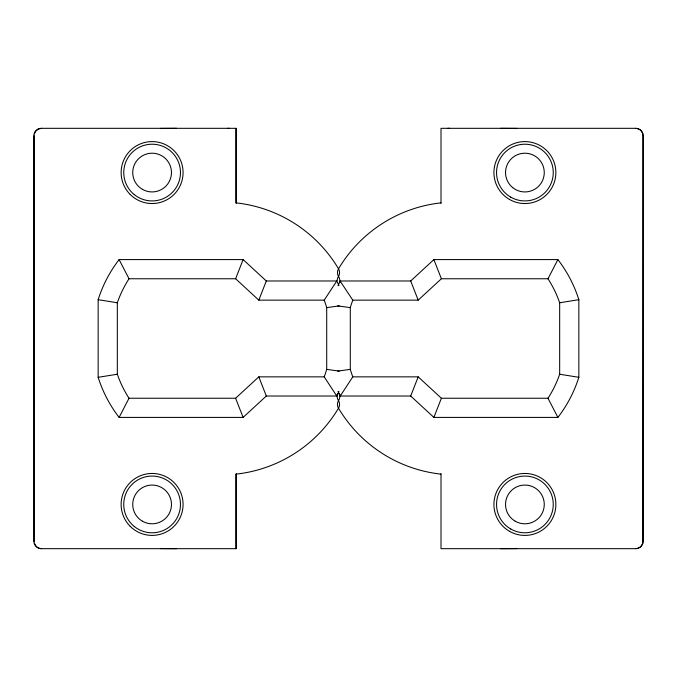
<?xml version="1.0" encoding="UTF-8"?>
<svg xmlns="http://www.w3.org/2000/svg" width="677" height="677" viewBox="0 0 677 677"><rect width="100%" height="100%" fill="white"/><g stroke="black" fill="none" stroke-linecap="round" stroke-linejoin="round"><path stroke-width="1.02" d="M34.417 133.885L35.559 131.38L38.225 129.104M642.837 542.852L643.023 135.696C643.082 131.753 639.587 128.249 635.644 128.317M337.628 394.014L336.774 396.02L266.306 396.02L243.111 417.413L119.118 417.413A129.062 129.062 0 0 1 98.157 377.309L98.157 299.691A129.062 129.062 0 0 1 119.118 259.587L243.111 259.587L266.306 280.98L336.774 280.98L337.214 280.549A7.371 7.371 0 0 1 338.39 276.563A7.371 7.371 0 0 0 338.525 268.803A136.432 136.432 0 0 1 441.006 202.863M119.118 259.587L129.011 278.763L235.621 278.763L243.111 259.587M235.621 278.763L258.809 300.148L266.306 280.98M410.694 396.02L418.191 376.852L441.379 398.237L547.989 398.237L557.882 417.413L433.889 417.413L410.694 396.02L340.226 396.02L339.786 396.451A7.371 7.371 0 0 1 338.61 400.437A7.371 7.371 0 0 0 338.475 408.197A136.432 136.432 0 0 1 235.994 474.137L235.994 548.683M433.889 417.413L441.379 398.237M642.676 543.538L640.857 546.517M337.696 393.896L336.774 396.02L337.214 396.451A7.371 7.371 0 0 0 338.39 400.437A7.371 7.371 0 0 1 338.525 408.197A136.432 136.432 0 0 0 441.006 474.137M338.026 285.626L340.226 280.98L410.694 280.98L433.889 259.587L557.882 259.587A129.062 129.062 0 0 1 578.843 299.691L578.843 377.309A129.062 129.062 0 0 1 557.882 417.413M338.974 391.374L336.774 396.02L324.215 376.852A109.886 109.886 0 0 0 326.703 369.371L326.703 307.629A109.886 109.886 0 0 0 324.215 300.148L336.774 280.98L338.974 285.626M119.118 417.413L129.011 398.237A109.886 109.886 0 0 1 117.333 374.237L117.333 302.763A109.886 109.886 0 0 1 129.011 278.763M557.882 259.587L547.989 278.763A109.886 109.886 0 0 1 559.667 302.763L559.667 374.237A109.886 109.886 0 0 1 547.989 398.237M235.994 128.317L235.994 202.863A136.432 136.432 0 0 1 338.525 268.803A7.371 7.371 0 0 0 338.61 276.563A7.371 7.371 0 0 1 339.786 280.549L352.785 300.148A109.886 109.886 0 0 0 350.297 307.629L350.297 369.371A109.886 109.886 0 0 0 352.785 376.852L340.226 396.02L339.372 394.014M129.011 398.237L235.621 398.237L258.809 376.852L324.215 376.852M352.785 300.148L418.191 300.148L441.379 278.763L547.989 278.763M640.501 546.821L637.878 548.336L635.644 548.683M38.64 128.943L41.542 128.317M117.333 374.237L98.157 377.309M559.667 302.763L578.843 299.691M326.703 307.629L339.262 305.877M350.297 369.371L337.738 371.123M176.562 128.317L160.407 128.41A7.371 7.371 0 0 1 161.532 128.681M227.565 128.334L229.401 128.317M500.625 548.683L516.771 548.59A7.371 7.371 0 0 1 515.646 548.319M258.809 300.148L324.215 300.148M352.785 376.852L418.191 376.852M500.625 128.317L516.771 128.41A7.371 7.371 0 0 0 515.646 128.681M447.785 128.317L449.621 128.334M176.562 548.683L160.407 548.59A7.371 7.371 0 0 0 161.532 548.319M41.542 548.683L39.3 548.336L36.685 546.821M337.738 305.877L350.297 307.629M339.262 371.123L326.703 369.371M98.157 299.691L117.333 302.763M578.843 377.309L559.667 374.237M36.321 546.517L34.51 543.538M338.026 391.374L340.226 396.02L339.304 393.896M433.889 259.587L441.379 278.763M410.694 280.98L418.191 300.148M258.809 376.852L266.306 396.02M235.621 398.237L243.111 417.413M34.197 541.727L34.163 135.696M441.006 203.354L441.006 128.317L635.771 128.317A7.379 7.379 0 0 1 643.15 135.696L643.15 541.304A7.379 7.379 0 0 1 635.771 548.675L441.006 548.683L441.006 473.646M236.171 203.354L236.171 128.317L41.229 128.317A7.379 7.379 0 0 0 33.85 135.696L33.85 541.304A7.379 7.379 0 0 0 41.229 548.675L236.171 548.683L236.171 473.646M339.566 282.334C339.321 283.35 340.776 279.66 339.566 282.334M512.709 187.622A19.371 19.371 0 0 0 544.029 175.597A19.371 19.371 0 0 0 517.956 154.491A19.371 19.371 0 0 0 512.709 187.622M510.72 197.125A28.358 28.358 0 0 0 553.253 172.567A28.358 28.358 0 0 0 510.72 148.009A28.358 28.358 0 0 0 510.72 197.125M509.409 199.393A30.973 30.973 0 0 0 555.868 172.567A30.973 30.973 0 0 0 509.409 145.741A30.973 30.973 0 0 0 509.409 199.393M142.415 521.205A19.371 19.371 0 0 0 171.467 504.433A19.371 19.371 0 0 0 142.415 487.66A19.371 19.371 0 0 0 142.415 521.205M134.258 526.469A28.358 28.358 0 0 0 180.116 508.867A28.358 28.358 0 0 0 141.942 477.954A28.358 28.358 0 0 0 134.258 526.469M130.204 526.334A30.973 30.973 0 0 0 182.02 512.447A30.973 30.973 0 0 0 144.083 474.509A30.973 30.973 0 0 0 130.204 526.334M142.415 189.34A19.371 19.371 0 0 0 171.467 172.567A19.371 19.371 0 0 0 142.415 155.795A19.371 19.371 0 0 0 142.415 189.34M134.258 194.604A28.358 28.358 0 0 0 180.116 177.002A28.358 28.358 0 0 0 141.942 146.097A28.358 28.358 0 0 0 134.258 194.604M130.204 194.468A30.973 30.973 0 0 0 182.02 180.581A30.973 30.973 0 0 0 144.083 142.652A30.973 30.973 0 0 0 130.204 194.468M515.214 521.205A19.371 19.371 0 0 0 544.266 504.433A19.371 19.371 0 0 0 515.214 487.66A19.371 19.371 0 0 0 515.214 521.205M510.72 528.991A28.358 28.358 0 0 0 553.253 504.433A28.358 28.358 0 0 0 510.72 479.875A28.358 28.358 0 0 0 510.72 528.991M509.409 531.259A30.973 30.973 0 0 0 555.868 504.433A30.973 30.973 0 0 0 509.409 477.607A30.973 30.973 0 0 0 509.409 531.259"/></g></svg>
